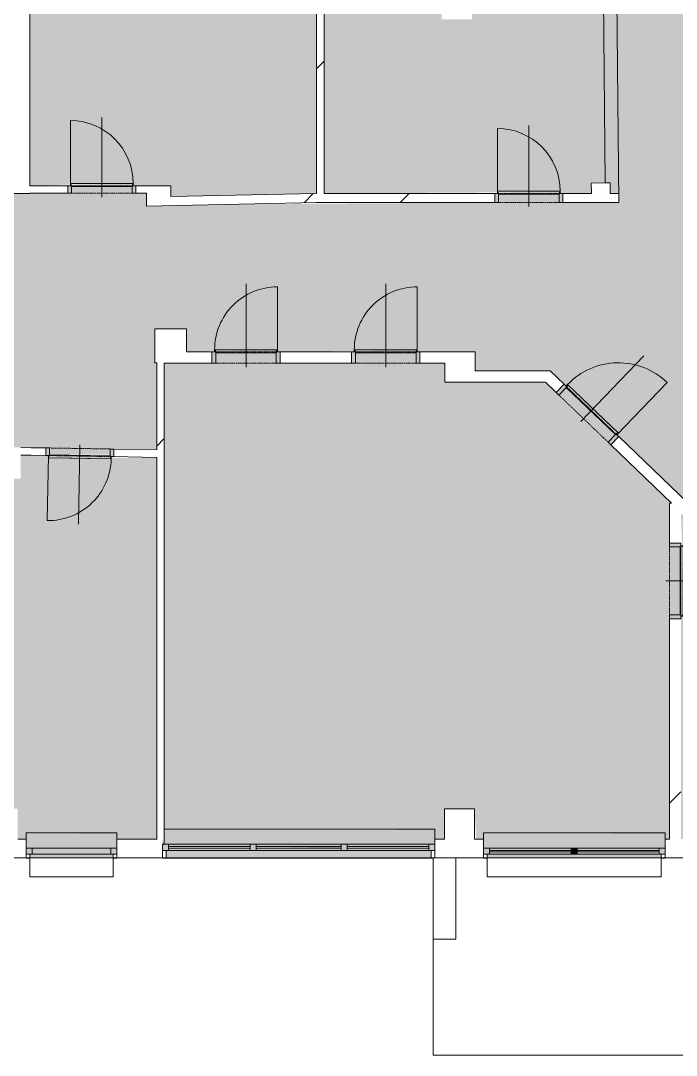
# Model space of a CAD drawing. Header units: millimetres. Extents: x -2346 to 220980, y -45352 to 20466.
# Drawn here: x 170488 to 179147, y -31577 to -17908 of the extents above; entities that cross this region are included whole.
import ezdxf

# ---------------------------------------------------------------- set-up
doc = ezdxf.new("R2010")
doc.units = ezdxf.units.MM
doc.linetypes.add('Čerchovaná se dvěma tečkami', pattern=[2.59, 1, -0.53, 0, -0.53, 0, -0.53])
for name, color, linetype, lineweight in [('A-DETL-THIN', 151, 'Continuous', 13), ('A-DOOR', 31, 'Continuous', 13), ('A-DOOR-FRAM', 31, 'Continuous', 9), ('A-FLOR', 192, 'Continuous', 13), ('A-GENM', 13, 'Continuous', 13), ('A-GLAZ', 151, 'Continuous', 13), ('A-WALL', 113, 'Continuous', 13), ('A-WALL-PATT', 111, 'Continuous', 9), ('Q-SPCQ', 91, 'Continuous', 13), ('S-COLS', 52, 'Continuous', 13)]:
    doc.layers.add(name, color=color, linetype=linetype, lineweight=lineweight)
pattern_1 = [(45, (92359, 0), (-7184.2, 7184.2), []), (45, (95233, -3e-12), (-7184.2, 7184.2), []), (45, (100980, -7e-12), (-4310.5, 10057.9), [4064, -2032, 67.06, -1964.94])]
pattern_2 = [(45, (92359, 0), (-7184.2, 7184.2), []), (45, (95233, 0), (-7184.2, 7184.2), []), (45, (100980, 0), (-4310.5, 10057.9), [4064, -2032, 67.06, -1964.94])]

# ---------------------------------------------------------------- blocks, each defined once
blk = doc.blocks.new('DVERE_1k_oblozka - DD03_01_800x1970_koupelna-1935638-Mapka _ závislý 9')
at = {"layer": 'A-DOOR', "lineweight": 9}
h = blk.add_hatch(color=151, dxfattribs=at)
h.paths.add_polyline_path([(450, -63), (450, 57), (400, 57), (400, -63)])
h.paths.add_polyline_path([(-400, -63), (-400, 57), (-450, 57), (-450, -63)])
blk.add_hatch(color=151, dxfattribs=at).paths.add_polyline_path([(331, 47), (400, 57), (415, 87), (-400, 72), (-400, 47)])
for p, q in [((0, -113), (0, 957)), ((-415, 57), (-415, 917)), ((-400, 57), (-450, 57)), ((-450, 57), (-450, -63)), ((415, 87), (-415, 87)), ((-415, 87), (-415, 72)), ((-415, 72), (-400, 72)), ((-400, -63), (-400, 57)), ((-400, 47), (400, 47)), ((305, 87), (-305, 87)), ((400, 72), (415, 72)), ((450, 57), (400, 57)), ((400, 57), (400, -63)), ((415, 72), (415, 87)), ((415, 87), (415, 57)), ((450, -63), (450, 57)), ((-450, -63), (-400, -63)), ((400, -63), (450, -63))]:
    blk.add_line(p, q, dxfattribs=at)
at = {"layer": 'A-DOOR', "linetype": 'Čerchovaná se dvěma tečkami', "lineweight": 9}
for p, q in [((-400, 57), (400, 57)), ((-400, -63), (400, -63))]:
    blk.add_line(p, q, dxfattribs=at)
at = {"layer": 'A-DOOR', "lineweight": 9}
blk.add_arc((-415, 87), 830, 360, 90, dxfattribs=at)
at = {"layer": 'A-DOOR-FRAM'}
for p, q in [((-400, 57), (-450, 57)), ((-400, -63), (-400, 57)), ((400, 57), (400, -63)), ((400, 57), (450, 57)), ((-450, -63), (-400, -63)), ((450, -63), (400, -63))]:
    blk.add_line(p, q, dxfattribs=at)
blk = doc.blocks.new('OKNO_1k_nadsvetlik - OKNO_1k_nadsvetlik_1200 x 1850-1969509-Mapka _ závislý 9')
at = {"layer": 'A-GLAZ', "lineweight": 9}
h = blk.add_hatch(color=256, dxfattribs=at)
h.paths.add_polyline_path([(600, 75), (520, 75), (520, -5), (600, -5)])
h.paths.add_polyline_path([(-600, 75), (-600, -5), (-520, -5), (-520, 75)])
blk.add_hatch(color=256, dxfattribs=at).paths.add_polyline_path([(-520, 75), (-520, -5), (520, -5), (520, 75), (-209, 75)])
for p, q in [((-550, 126), (-600, 126)), ((-600, 75), (-550, 75)), ((-520, 75), (-600, 75)), ((-550, 75), (-550, 125)), ((520, 75), (-520, 75)), ((-520, 75), (-520, -5)), ((600, 75), (520, 75)), ((520, -5), (520, 75)), ((600, 126), (550, 126)), ((550, 125), (550, 75)), ((550, 75), (600, 75)), ((-600, -5), (-520, -5)), ((-520, -5), (520, -5)), ((520, -5), (600, -5))]:
    blk.add_line(p, q, dxfattribs=at)
blk = doc.blocks.new('parapet s nosem_vnitní - parapet s nosem_vnitní-V113-Mapka _ závislý 9')
at = {"layer": 'A-GENM', "lineweight": 9}
for points in [[(-209, 0), (-600, 0), (-600, -190), (600, -190), (600, 0), (520, 0)], [(-600, -190), (-600, -197), (-209, -190)]]:
    blk.add_hatch(color=151, dxfattribs=at).paths.add_polyline_path(points)
for p, q in [((-600, -190), (-600, -120)), ((600, -120), (600, -190)), ((-600, -190), (-600, -200)), ((-600, -200), (600, -200)), ((-600, -200), (600, -200)), ((600, -200), (600, -190))]:
    blk.add_line(p, q, dxfattribs=at)
blk = doc.blocks.new('parapet_ext - parapet_ext-V114-Mapka _ závislý 9')
at = {"layer": 'Q-SPCQ', "lineweight": 9}
blk.add_hatch(color=151, dxfattribs=at).paths.add_polyline_path([(-520, 50), (-550, 50), (-550, 0), (550, 0), (550, 50), (-209, 50)])
for p, q in [((-550, 51), (-550, 300)), ((-550, 300), (550, 300)), ((550, 300), (550, 51))]:
    blk.add_line(p, q, dxfattribs=at)
blk = doc.blocks.new('OKNO_3k_nadsvetlik - OKNO_3k_nadsvetlik_3600x1850-1975422-Mapka _ závislý 9')
at = {"layer": 'A-GLAZ', "lineweight": 9}
h = blk.add_hatch(color=256, dxfattribs=at)
h.paths.add_polyline_path([(-1720, 25), (-1800, 25), (-1800, -55), (-1720, -55)])
h.paths.add_polyline_path([(1775, 25), (1720, 25), (1720, -55), (1800, -53), (1800, 25)])
h = blk.add_hatch(color=256, dxfattribs=at)
h.paths.add_polyline_path([(-640, 25), (-1720, 25), (-1720, -5), (-640, -5)])
h.paths.add_polyline_path([(737, 25), (640, 25), (640, -5), (1720, -5), (1720, 25)])
h.paths.add_polyline_path([(-560, 25), (-560, -5), (560, -5), (560, 25)])
h.paths.add_polyline_path([(560, -25), (-560, -25), (-560, -55), (560, -55)])
h.paths.add_polyline_path([(-1317, -25), (-1720, -25), (-1720, -55), (-640, -55), (-640, -25)])
h.paths.add_polyline_path([(737, -25), (640, -25), (640, -55), (1720, -55), (1720, -25)])
h = blk.add_hatch(color=256, dxfattribs=at)
h.paths.add_polyline_path([(-640, 25), (-640, -55), (-560, -55), (-560, 25)])
h.paths.add_polyline_path([(560, 25), (560, -55), (640, -55), (640, 25)])
blk.add_hatch(color=256, dxfattribs=at).paths.add_polyline_path([(-560, -5), (-560, -25), (560, -5)])
at = {"layer": 'A-GLAZ', "color": 63, "lineweight": 9}
for p, q in [((-1800, 25), (-1750, 25)), ((-1720, 25), (-1800, 25)), ((-1750, 25), (-1750, 125)), ((-1720, -55), (-1720, 25)), ((-560, 25), (-640, 25)), ((-640, 25), (-640, -55)), ((-560, -55), (-560, 25)), ((640, 25), (560, 25)), ((560, 25), (560, -55)), ((640, -55), (640, 25)), ((1800, 25), (1720, 25)), ((1720, 25), (1720, -55)), ((1750, 125), (1750, 25)), ((1750, 25), (1800, 25)), ((-1800, -55), (-1720, -55)), ((-640, -5), (-1720, -5)), ((-1720, -5), (-1720, -25)), ((-1720, -25), (-640, -25)), ((-640, -25), (-640, -5)), ((-640, -55), (-560, -55)), ((560, -5), (-560, -5)), ((-560, -5), (-560, -25)), ((-560, -25), (560, -25)), ((560, -25), (560, -5)), ((560, -55), (640, -55)), ((1720, -5), (640, -5)), ((640, -5), (640, -25)), ((640, -25), (1720, -25)), ((1720, -25), (1720, -5)), ((1720, -55), (1800, -55))]:
    blk.add_line(p, q, dxfattribs=at)
at = {"layer": 'A-GLAZ', "color": 40, "lineweight": 9}
for p, q in [((-1750, 126), (-1775, 126)), ((1800, 126), (1750, 126))]:
    blk.add_line(p, q, dxfattribs=at)
at = {"layer": 'A-GLAZ', "color": 61, "lineweight": 9}
blk.add_line((1750, 126), (-1750, 126), dxfattribs=at)
at = {"layer": 'A-GLAZ', "color": 101, "lineweight": 9}
for p, q in [((-640, 25), (-1720, 25)), ((560, 25), (-560, 25)), ((1720, 25), (640, 25)), ((-1720, -55), (-640, -55)), ((-560, -55), (560, -55)), ((640, -55), (1720, -55))]:
    blk.add_line(p, q, dxfattribs=at)
blk = doc.blocks.new('parapet s nosem_vnitní - parapet s nosem_vnitní-1280309-Mapka _ závislý 9')
at = {"layer": 'A-GENM', "lineweight": 9}
h = blk.add_hatch(color=151, dxfattribs=at)
h.paths.add_polyline_path([(-560, 0), (-1800, 0), (-1800, -190), (1775, -190), (1775, 0), (560, 0)])
h.paths.add_polyline_path([(1800, 0), (1776, 0), (1800, -70)])
at = {"layer": 'A-GENM', "color": 101, "lineweight": 9}
for p, q in [((-1800, -190), (-1800, -70)), ((-1800, -190), (-1800, -200)), ((-1800, -200), (1779, -200)), ((-1800, -200), (1779, -200))]:
    blk.add_line(p, q, dxfattribs=at)
blk = doc.blocks.new('parapet_ext - parapet_ext-1802008-Mapka _ závislý 9')
at = {"layer": 'Q-SPCQ', "lineweight": 9}
blk.add_hatch(color=151, dxfattribs=at).paths.add_polyline_path([(1750, 100), (-1750, 100), (-1750, 0), (1750, 0)])
at = {"layer": 'Q-SPCQ', "color": 101, "lineweight": 9}
blk.add_line((-1750, 100), (1750, 100), dxfattribs=at)
blk = doc.blocks.new('OKNO_2k_nadsvetlik - OKNO_2k_nadsvetlik 1800x2400-1972502-Mapka _ závislý 9')
at = {"layer": 'A-GLAZ', "lineweight": 9}
h = blk.add_hatch(color=256, dxfattribs=at)
h.paths.add_polyline_path([(1120, 75), (1120, -5), (1200, -5), (1200, 75)])
h.paths.add_polyline_path([(-1200, 75), (-1200, -5), (-1120, -5), (-1120, 75)])
h = blk.add_hatch(color=256, dxfattribs=at)
h.paths.add_polyline_path([(40, 75), (40, 45), (1120, 45), (1120, 75), (269, 75)])
h.paths.add_polyline_path([(-1120, 75), (-1120, 45), (-40, 45), (-40, 75), (-758, 75)])
h.paths.add_polyline_path([(1120, 25), (40, 25), (40, -5), (1120, -5)])
h.paths.add_polyline_path([(-40, 25), (-1120, 25), (-1120, -5), (-40, -5)])
blk.add_hatch(color=256, dxfattribs=at).paths.add_polyline_path([(-40, -5), (40, -5), (40, 75), (-40, 75)])
for p, q in [((-1150, 126), (-1200, 126)), ((-1200, 75), (-1150, 75)), ((-1120, 75), (-1200, 75)), ((-1150, 75), (-1150, 125)), ((-1120, -5), (-1120, 75)), ((-40, 75), (-1120, 75)), ((-40, 45), (-1120, 45)), ((-1120, 45), (-1120, 25)), ((-1120, 25), (-40, 25)), ((40, 75), (-40, 75)), ((-40, 75), (-40, -5)), ((-40, 25), (-40, 45)), ((1120, 75), (40, 75)), ((40, -5), (40, 75)), ((1120, 45), (40, 45)), ((40, 45), (40, 25)), ((40, 25), (1120, 25)), ((1200, 75), (1120, 75)), ((1120, 75), (1120, -5)), ((1120, 25), (1120, 45)), ((1200, 126), (1150, 126)), ((1150, 125), (1150, 75)), ((1150, 75), (1200, 75)), ((-1200, -5), (-1120, -5)), ((-1120, -5), (-40, -5)), ((-40, -5), (40, -5)), ((40, -5), (1120, -5)), ((1120, -5), (1200, -5))]:
    blk.add_line(p, q, dxfattribs=at)
blk = doc.blocks.new('parapet s nosem_vnitní - parapet s nosem_vnitní-V115-Mapka _ závislý 9')
at = {"layer": 'A-GENM', "lineweight": 9}
blk.add_hatch(color=151, dxfattribs=at).paths.add_polyline_path([(40, 0), (-1200, 0), (-1200, -190), (1200, -190), (1200, 0), (269, 0)])
for p, q in [((-1200, -190), (-1200, -120)), ((1200, -120), (1200, -190)), ((-1200, -190), (-1200, -200)), ((-1200, -200), (1200, -200)), ((-1200, -200), (1200, -200)), ((1200, -200), (1200, -190))]:
    blk.add_line(p, q, dxfattribs=at)
blk = doc.blocks.new('parapet_ext - parapet_ext-1801991-Mapka _ závislý 9')
at = {"layer": 'Q-SPCQ', "lineweight": 9}
blk.add_hatch(color=151, dxfattribs=at).paths.add_polyline_path([(269, 50), (-1150, 50), (-1150, 0), (1150, 0), (1150, 50), (1120, 50)])
for p, q in [((-1150, 51), (-1150, 300)), ((-1150, 300), (1150, 300)), ((1150, 300), (1150, 51))]:
    blk.add_line(p, q, dxfattribs=at)
blk = doc.blocks.new('DVERE_1k_oblozka - DD03_01_900x1970_koupelna-V150-Mapka _ závislý 9')
at = {"layer": 'A-DOOR', "lineweight": 9}
h = blk.add_hatch(color=151, dxfattribs=at)
h.paths.add_polyline_path([(500, -78), (500, 72), (450, 72), (450, -78)])
h.paths.add_polyline_path([(-450, 72), (-500, 72), (-500, -78), (-450, -78)])
blk.add_hatch(color=151, dxfattribs=at).paths.add_polyline_path([(465, 102), (-450, 87), (-450, 62), (450, 72), (450, 87)])
for p, q in [((-465, 72), (-465, 1032)), ((0, -128), (0, 1072)), ((-450, 72), (-500, 72)), ((-500, 72), (-500, -78)), ((465, 102), (-465, 102)), ((-465, 102), (-465, 87)), ((-465, 87), (-450, 87)), ((-450, -78), (-450, 72)), ((-450, 62), (450, 62)), ((355, 102), (-355, 102)), ((450, 87), (465, 87)), ((500, 72), (450, 72)), ((450, 72), (450, -78)), ((465, 87), (465, 102)), ((465, 102), (465, 72)), ((500, -78), (500, 72)), ((-500, -78), (-450, -78)), ((450, -78), (500, -78))]:
    blk.add_line(p, q, dxfattribs=at)
at = {"layer": 'A-DOOR', "linetype": 'Čerchovaná se dvěma tečkami', "lineweight": 9}
for p, q in [((-450, 72), (450, 72)), ((-450, -78), (450, -78))]:
    blk.add_line(p, q, dxfattribs=at)
at = {"layer": 'A-DOOR', "lineweight": 9}
blk.add_arc((-465, 102), 930, 360, 90, dxfattribs=at)
at = {"layer": 'A-DOOR-FRAM'}
for p, q in [((-450, 72), (-500, 72)), ((-450, -78), (-450, 72)), ((450, 72), (450, -78)), ((450, 72), (500, 72)), ((-500, -78), (-450, -78)), ((500, -78), (450, -78))]:
    blk.add_line(p, q, dxfattribs=at)
blk = doc.blocks.new('DVERE_1k_oblozka - DD03_01_900x1970_koupelna-1549515-Mapka _ závislý 9')
at = {"layer": 'A-DOOR', "lineweight": 9}
h = blk.add_hatch(color=151, dxfattribs=at)
h.paths.add_polyline_path([(-500, -72), (-450, -72), (-450, 78), (-500, 78), (-500, -52)])
h.paths.add_polyline_path([(450, -72), (500, -72), (500, 78), (450, 78)])
blk.add_hatch(color=151, dxfattribs=at).paths.add_polyline_path([(-465, -102), (450, -87), (440, -62), (-450, -72), (-458, -95)])
for p, q in [((-500, 78), (-450, 78)), ((-500, -72), (-500, 78)), ((-450, 78), (-450, -72)), ((0, 128), (0, -1072)), ((450, 78), (500, 78)), ((450, -72), (450, 78)), ((500, 78), (500, -72)), ((-450, -72), (-500, -72)), ((-465, -72), (-465, -1032)), ((-465, -87), (-450, -87)), ((-465, -102), (-465, -87)), ((-465, -87), (-465, -102)), ((-450, -87), (-465, -87)), ((465, -102), (-465, -102)), ((-450, -62), (450, -62)), ((-450, -87), (-450, -62)), ((355, -102), (-355, -102)), ((450, -62), (450, -87)), ((500, -72), (450, -72)), ((450, -87), (465, -87)), ((465, -87), (450, -87)), ((465, -102), (465, -72)), ((465, -87), (465, -102)), ((465, -102), (465, -87))]:
    blk.add_line(p, q, dxfattribs=at)
at = {"layer": 'A-DOOR', "linetype": 'Čerchovaná se dvěma tečkami', "lineweight": 9}
for p, q in [((-450, 78), (450, 78)), ((-450, -72), (450, -72))]:
    blk.add_line(p, q, dxfattribs=at)
at = {"layer": 'A-DOOR', "lineweight": 9}
blk.add_arc((-465, -102), 930, 270, 0, dxfattribs=at)
at = {"layer": 'A-DOOR-FRAM'}
for p, q in [((-500, 78), (-450, 78)), ((-450, 78), (-450, -72)), ((450, -72), (450, 78)), ((500, 78), (450, 78)), ((-450, -72), (-500, -72)), ((450, -72), (500, -72))]:
    blk.add_line(p, q, dxfattribs=at)
blk = doc.blocks.new('DVERE_1k_oblozka - DD03_01_800x1970_koupelna-1549528-Mapka _ závislý 9')
at = {"layer": 'A-DOOR', "lineweight": 9}
h = blk.add_hatch(color=151, dxfattribs=at)
h.paths.add_polyline_path([(-450, 78), (-450, -72), (-400, -72), (-400, 78)])
h.paths.add_polyline_path([(450, 78), (400, 78), (400, -72), (450, -72)])
blk.add_hatch(color=151, dxfattribs=at).paths.add_polyline_path([(400, -62), (-400, -72), (-415, -102), (400, -87), (400, -72)])
for p, q in [((-450, 78), (-400, 78)), ((-450, -72), (-450, 78)), ((-400, 78), (-400, -72)), ((0, 128), (0, -972)), ((400, 78), (450, 78)), ((400, -72), (400, 78)), ((450, 78), (450, -72)), ((-400, -72), (-450, -72)), ((-415, -72), (-415, -932)), ((-415, -87), (-400, -87)), ((-415, -102), (-415, -87)), ((415, -102), (-415, -102)), ((-400, -62), (400, -62)), ((305, -102), (-305, -102)), ((450, -72), (400, -72)), ((400, -87), (415, -87)), ((415, -102), (415, -72)), ((415, -87), (415, -102))]:
    blk.add_line(p, q, dxfattribs=at)
at = {"layer": 'A-DOOR', "linetype": 'Čerchovaná se dvěma tečkami', "lineweight": 9}
for p, q in [((-400, 78), (400, 78)), ((-400, -72), (400, -72))]:
    blk.add_line(p, q, dxfattribs=at)
at = {"layer": 'A-DOOR', "lineweight": 9}
blk.add_arc((-415, -102), 830, 270, 0, dxfattribs=at)
at = {"layer": 'A-DOOR-FRAM'}
for p, q in [((-450, 78), (-400, 78)), ((-400, 78), (-400, -72)), ((400, -72), (400, 78)), ((450, 78), (400, 78)), ((-400, -72), (-450, -72)), ((400, -72), (450, -72))]:
    blk.add_line(p, q, dxfattribs=at)
blk = doc.blocks.new('DVERE_1k_oblozka - DD03_01_800x1970_koupelna-1549519-Mapka _ závislý 9')
at = {"layer": 'A-DOOR', "lineweight": 9}
h = blk.add_hatch(color=151, dxfattribs=at)
h.paths.add_polyline_path([(450, -47), (450, 53), (400, 53), (400, -47)])
h.paths.add_polyline_path([(-400, -47), (-400, 53), (-450, 53), (-450, -47)])
blk.add_hatch(color=151, dxfattribs=at).paths.add_polyline_path([(415, -77), (400, -37), (-400, -47), (-415, -77), (100, -77)])
for p, q in [((-450, 53), (-400, 53)), ((-450, -47), (-450, 53)), ((-400, 53), (-400, -47)), ((0, 103), (0, -947)), ((400, 53), (450, 53)), ((400, -47), (400, 53)), ((450, 53), (450, -47)), ((-400, -47), (-450, -47)), ((-415, -47), (-415, -907)), ((-415, -62), (-400, -62)), ((-415, -77), (-415, -62)), ((415, -77), (-415, -77)), ((-400, -37), (400, -37)), ((305, -77), (-305, -77)), ((450, -47), (400, -47)), ((400, -62), (415, -62)), ((415, -77), (415, -47)), ((415, -62), (415, -77))]:
    blk.add_line(p, q, dxfattribs=at)
at = {"layer": 'A-DOOR', "linetype": 'Čerchovaná se dvěma tečkami', "lineweight": 9}
for p, q in [((-400, 53), (400, 53)), ((-400, -47), (400, -47))]:
    blk.add_line(p, q, dxfattribs=at)
at = {"layer": 'A-DOOR', "lineweight": 9}
blk.add_arc((-415, -77), 830, 270, 0, dxfattribs=at)
at = {"layer": 'A-DOOR-FRAM'}
for p, q in [((-450, 53), (-400, 53)), ((-400, 53), (-400, -47)), ((400, -47), (400, 53)), ((450, 53), (400, 53)), ((-400, -47), (-450, -47)), ((400, -47), (450, -47))]:
    blk.add_line(p, q, dxfattribs=at)
blk = doc.blocks.new('DVERE_1k_oblozka - DD03_01_800x1970_koupelna-V185-Mapka _ závislý 9')
at = {"layer": 'A-DOOR', "lineweight": 9}
h = blk.add_hatch(color=151, dxfattribs=at)
h.paths.add_polyline_path([(-400, -53), (-400, 47), (-450, 47), (-450, -53)])
h.paths.add_polyline_path([(450, -53), (450, 47), (400, 47), (400, -53)])
blk.add_hatch(color=151, dxfattribs=at).paths.add_polyline_path([(400, 37), (415, 77), (-400, 62), (-400, 37)])
for p, q in [((-415, 47), (-415, 907)), ((0, -103), (0, 947)), ((-400, 47), (-450, 47)), ((-450, 47), (-450, -53)), ((415, 77), (-415, 77)), ((-415, 77), (-415, 62)), ((-415, 62), (-400, 62)), ((-400, -53), (-400, 47)), ((-400, 37), (400, 37)), ((305, 77), (-305, 77)), ((400, 62), (415, 62)), ((450, 47), (400, 47)), ((400, 47), (400, -53)), ((415, 62), (415, 77)), ((415, 77), (415, 47)), ((450, -53), (450, 47)), ((-450, -53), (-400, -53)), ((400, -53), (450, -53))]:
    blk.add_line(p, q, dxfattribs=at)
at = {"layer": 'A-DOOR', "linetype": 'Čerchovaná se dvěma tečkami', "lineweight": 9}
for p, q in [((-400, 47), (400, 47)), ((-400, -53), (400, -53))]:
    blk.add_line(p, q, dxfattribs=at)
at = {"layer": 'A-DOOR', "lineweight": 9}
blk.add_arc((-415, 77), 830, 360, 90, dxfattribs=at)
at = {"layer": 'A-DOOR-FRAM'}
for p, q in [((-400, 47), (-450, 47)), ((-400, -53), (-400, 47)), ((400, 47), (400, -53)), ((400, 47), (450, 47)), ((-450, -53), (-400, -53)), ((450, -53), (400, -53))]:
    blk.add_line(p, q, dxfattribs=at)

msp = doc.modelspace()

# ---------------------------------------------------------------- hatches: boundary and pattern name
at = {"layer": 'A-FLOR'}
h = msp.add_hatch(color=151, dxfattribs=at)
h.paths.add_polyline_path([(163989, -30076.6), (164098.8, -30076.6), (164098.8, -29535.6), (164498.8, -29535.6), (164498.8, -24894.3), (163708.8, -24909.3), (163706.6, -24924.3), (162908.8, -24909.3), (162893.8, -24894.3), (162298.8, -24894.3), (162298.8, -30076.6), (162789, -30076.6), (162789, -29899.5), (163989, -29906.6)])
h.paths.add_polyline_path([(149608.8, -30046.6), (149608.8, -29896.9), (152008.8, -29906.6), (152008.8, -30046.6), (152099.4, -30046.6), (152059.3, -26558.1), (153848.3, -25126.8), (153650.2, -24954.6), (153629.5, -24943.5), (153025.5, -24295.7), (153025.2, -24274.5), (152437.6, -23666.1), (149459.7, -23699.3), (149459.7, -30046.6)])
h.paths.add_polyline_path([(146608.8, -30046.6), (146608.8, -29901.6), (147508.8, -29906.6), (147508.8, -30046.6), (147808.8, -30046.6), (147808.8, -29899.5), (149008.8, -29906.6), (149008.8, -30046.6), (149309.7, -30046.6), (149309.7, -23684), (148592.2, -23708.3), (148587, -23718.2), (147687, -23703.2), (147686.9, -23693.3), (146520.6, -23700), (146520.6, -23970), (146100.6, -23970), (146100.6, -24139.3), (146179.2, -24139.3), (146170.6, -25639.3), (146100.6, -25639.3), (146100.6, -29535.6), (146500.6, -29535.6), (146519.2, -30046.6)])
h.paths.add_polyline_path([(155373.9, -30046.6), (155608.8, -30046.6), (155608.8, -29896.9), (158008.8, -29906.6), (158015.9, -30046.6), (158353.5, -30046.6), (158353.5, -26754.6), (156616.4, -25176.6), (156518.8, -25191.6), (156518.8, -25206.6), (155618.8, -25191.6), (155603.8, -25176.6), (155387.4, -25176.6), (155378.6, -28355.5)])
h.paths.add_polyline_path([(152249.4, -30046.6), (152608.8, -30046.6), (152608.8, -29896.9), (155008.8, -29906.6), (155008.8, -30046.6), (155223.9, -30046.6), (155223.8, -25176.6), (154988.8, -25191.6), (154988.8, -25206.6), (154088.8, -25191.6), (154073.8, -25176.6), (154038.8, -25176.6), (154026.2, -25176.6), (152210.2, -26629.6), (152243, -29491)])
h.paths.add_polyline_path([(158503.5, -30046.6), (158598.8, -30046.6), (158598.8, -29846.9), (162198.8, -29846.9), (162198.8, -23686.6), (158119, -23686.6), (157567.1, -24289.8), (157557.1, -24311.6), (156931.9, -24937.4), (156911, -24937.4), (156767.3, -25101.6), (158503.5, -26688.5), (158503.5, -29856.6)])
h.paths.add_polyline_path([(182483.8, -28719.3), (182548.8, -28719.3), (182548.8, -28639.6), (184948.8, -28649.3), (184948.8, -28719.3), (185548.8, -28719.3), (185548.8, -28642.2), (186748.8, -28649.3), (186748.8, -28719.3), (187068.8, -28719.3), (187068.8, -28644.3), (187968.8, -28649.3), (187968.8, -28719.3), (188098.8, -28719.3), (188098.8, -28319.3), (188498.8, -28319.3), (188498.8, -25308.2), (184068.3, -25276.5), (184082.8, -25291.4), (183168, -25266.7), (183152.9, -25251.5), (182483.8, -25251.1), (182483.8, -28649.3)])
h.paths.add_polyline_path([(172283.8, -22429.3), (172258.8, -22429.3), (172258.8, -21979.3), (172678.8, -21979.3), (172678.8, -22284.3), (173063.8, -22269.3), (173063.8, -22254.3), (173863.8, -22269.3), (173878.8, -22284.3), (174909.1, -22269.3), (174909.1, -22254.3), (175709.1, -22269.3), (175724.1, -22284.3), (176489.1, -22284.3), (176489.1, -22534.3), (177480.4, -22534.3), (177711.4, -22735.1), (177733.1, -22735.1), (178361, -23358), (178361, -23378.8), (179302.6, -24281.8), (182416.5, -24281.8), (183200.9, -23303), (183311.5, -23360.3), (183828.4, -22668.2), (183740.1, -22582.1), (183891, -22354.9), (183897.7, -21754.2), (183987.7, -21754.2), (183987.7, -20955.1), (183906.6, -20954.2), (183907.1, -20379.5), (183873.4, -20379.1), (183873.4, -19225.7), (183848.4, -19225.7), (183848.4, -19175.3), (183773.6, -19175.3), (183758.6, -18955.3), (183743.6, -18955.3), (183758.6, -18355.3), (183773.6, -18340.3), (183773.6, -17238.3), (180825.1, -17238.3), (180824.6, -17408.3), (179799, -17408.3), (179799, -17535.4), (178599, -17528.3), (178599, -17408.3), (178360.7, -17408.3), (178385.5, -20310.9), (177598.9, -20303.3), (177598.9, -20200.9), (176798.9, -20200.9), (176798.9, -20310.9), (173421.6, -20331.4), (172149, -20358), (172149, -20188), (171959, -20188), (171959, -20098), (171159, -20098), (171159, -20188), (170119, -20188), (170119, -18222.8), (169986, -18222.8), (169986, -17238.3), (167734.4, -17238.3), (167749.4, -17851.9), (167764.4, -17851.9), (167749.4, -18651.9), (167734.4, -18666.9), (167749.4, -19775.4), (167764.4, -19775.4), (167749.4, -20375.4), (167734.4, -20390.4), (167734.4, -20656.9), (165631.6, -20656.9), (165631.6, -20280.9), (165482.7, -20295.9), (165482.7, -20310.9), (164882.7, -20295.9), (164867.7, -20280.9), (164468.6, -20280.9), (164468.6, -21508.2), (163816, -21523.2), (163816, -21538.2), (163216, -21523.2), (163201, -21508.2), (161486, -21523.2), (161486, -21538.2), (160886, -21523.2), (160871, -21508.2), (160736, -21523.2), (160736, -21748.2), (159872.1, -21748.2), (159872.1, -21658.2), (158972.1, -21658.2), (158972.1, -21748.2), (155782, -21748.2), (154159.7, -20300.6), (154159.7, -18728.2), (153886.6, -18728.2), (153886.6, -18805.2), (152686.6, -18798.2), (152686.6, -18728.2), (152609.7, -18728.2), (152609.7, -20625.8), (152519.7, -20625.8), (152519.7, -21425.8), (152609.7, -21425.8), (152609.7, -21715.8), (147689.7, -21715.8), (147686.9, -22135.8), (146100.6, -22135.8), (146100.6, -22265.8), (145860.6, -22265.8), (145871.6, -23165.8), (146100.6, -23165.8), (146106.6, -23552.4), (147686.1, -23543.6), (147689.7, -23683.3), (148586.8, -23678.2), (148587, -23538.2), (150481.3, -23527.3), (150481.3, -23362.9), (150705.4, -23361.6), (150706.4, -23526), (152500.9, -23515.7), (153960, -25026.6), (156627, -25015.6), (158055.3, -23536.6), (161998.8, -23536.6), (161998.8, -23166.6), (162298.8, -23166.6), (162298.8, -24794.3), (164498.8, -24794.3), (164498.8, -23937.5), (164099.2, -23937.5), (164099.2, -23527.5), (165696.3, -23527.4), (165696.3, -22376.5), (169336.3, -22376.5), (169336.7, -21816.5), (170396.3, -21816.5), (170389.5, -23436.6), (169957.5, -23436.6), (169957.5, -23536.6), (170869.6, -23553.1), (170869.6, -23643), (171668.2, -23643), (171669.5, -23566.6), (172283.8, -23566.6), (172283.8, -22434.3)])
h.paths.add_polyline_path([(179058.8, -28719.3), (179058.8, -25759.3), (179198.8, -25759.3), (179194.2, -24859.3), (179058.8, -24859.3), (179058.8, -24281.8), (179085.9, -24281.8), (178246.8, -23477.1), (178334.8, -23367.5), (177694.1, -22753.1), (177597.2, -22854.1), (177420.1, -22684.3), (176089.1, -22684.3), (176089.1, -22434.3), (175709.1, -22434.3), (175709.1, -22294.3), (174909.1, -22294.3), (174909.1, -22434.3), (173863.8, -22434.3), (173863.8, -22294.3), (173063.8, -22294.3), (173063.8, -22434.3), (172383.8, -22434.3), (172383.8, -28589.6), (175958.8, -28599.3), (175958.8, -28719.3), (176083.8, -28719.3), (176083.8, -28319.3), (176483.8, -28319.3), (176502.8, -28719.3), (176598.8, -28719.3), (176598.8, -28639.6), (178998.8, -28649.3), (178998.8, -28719.3)])
h.paths.add_polyline_path([(179498.8, -28719.3), (179498.8, -28639.6), (181898.8, -28649.3), (181898.8, -28719.3), (182083.8, -28719.3), (182083.8, -28319.3), (182333.8, -28319.3), (182333.8, -24431.8), (179208.8, -24431.8), (179223.8, -24859.3), (179238.8, -24859.3), (179223.8, -25759.3), (179208.8, -25774.3), (179208.8, -28719.3)])
h.paths.add_polyline_path([(170448.8, -28719.3), (170558.8, -28719.3), (170558.8, -28642.2), (171758.8, -28649.3), (171758.8, -28719.3), (172283.8, -28719.3), (172283.8, -23677.1), (171667.9, -23682.1), (171682.3, -23696.9), (170867.6, -23668), (170852.4, -23652.8), (170487.5, -23652.2), (170487.5, -23956.6), (170059.3, -23956.6), (170048.8, -26084.6), (170048.8, -28319.3), (170448.8, -28319.3), (170448.8, -28649.3)])
h.paths.add_polyline_path([(184068.3, -25251.2), (184069.7, -25111.2), (188498.8, -25158.2), (188498.8, -24364.3), (188420.2, -24364.3), (188428.8, -22864.3), (188498.8, -22864.3), (188498.8, -22472.9), (184056, -22420.6), (183880.8, -22682.2), (183882.9, -22691.6), (183305.5, -23401.6), (183289.2, -23405.3), (182483.8, -24439.5), (182483.8, -25094.4), (183169.8, -25101.7), (183169.8, -25241.7), (184068.2, -25251.2)])
h.paths.add_polyline_path([(164758.8, -25069.3), (164758.8, -24889.3), (169948.8, -24889.3), (169946.7, -23646.6), (164599.1, -23646.6), (164599.2, -24889.3), (164749.1, -24894.3), (164756.1, -25019.3)])
h.paths.add_polyline_path([(182483.8, -22689.3), (182098.8, -22689.3), (182098.8, -22289.3), (182498.8, -22289.3), (182498.8, -22689.3)])
h.paths.add_polyline_path([(184056, -22420.6), (184055.6, -22388.8), (184042.8, -22401)])
h.paths.add_polyline_path([(188498.8, -22322.9), (188498.8, -20426.5), (186981.7, -20479.4), (184012.3, -20443), (184021.8, -20955.2), (184036.6, -20955.2), (184012.7, -21755.5), (183997.5, -21770.6), (183997.1, -22269.9), (188083.5, -22318)])
h.paths.add_polyline_path([(158972.1, -21648.2), (158972.1, -21618.2), (159872.1, -21633.2), (159887.1, -21648.2), (160636, -21648.2), (160636, -18728.2), (159856.6, -18728.2), (159856.6, -18805.2), (158656.6, -18798.2), (158656.6, -18728.2), (158496, -18728.2), (158496, -19128.2), (158096, -19128.2), (158096, -18728.2), (157756.6, -18728.2), (157756.6, -18805.2), (156556.6, -18798.2), (156556.6, -18728.2), (155656.6, -18728.2), (155656.6, -18805.2), (154456.6, -18798.2), (154456.6, -18728.2), (154309.7, -18728.2), (154309.7, -20233.4), (155839.2, -21598.2), (158627.1, -21618.2), (158627.1, -21648.2), (158957.1, -21648.2)])
h.paths.add_polyline_path([(150809.7, -21565.8), (152509.7, -21542.7), (152494.7, -21425.8), (152479.7, -21425.8), (152494.7, -20625.8), (152509.7, -20610.8), (152509.7, -18728.2), (150809.7, -18728.2), (150826.5, -20311.1), (150834.7, -20311.1), (150826.5, -20411.9), (150809.7, -20411.9), (150809.7, -21565.4)])
h.paths.add_polyline_path([(161097, -21498.2), (161486, -21498.2), (161501, -21408.2), (162286, -21408.2), (162286, -19988.2), (161486, -20003.2), (161486, -20018.2), (160886, -20003.2), (160871, -19988.2), (160736, -20003.2), (160736, -21408.2), (160886, -21408.2), (160886, -21498.2)])
h.paths.add_polyline_path([(163816, -21498.2), (163816, -21408.2), (163961, -21408.2), (163948.5, -19988.2), (163816, -20003.2), (163816, -20018.2), (163216, -20003.2), (163201, -19988.2), (162386, -19988.2), (162386, -21408.2), (163216, -21408.2), (163216, -21498.2), (163706.6, -21498.2)])
h.paths.add_polyline_path([(164368.6, -21408.2), (164388.3, -21408.2), (164368.6, -20280.9), (164061, -20280.9), (164061, -21408.2), (164208.6, -21408.2)])
h.paths.add_polyline_path([(166536.6, -20556.9), (166536.6, -20391.9), (166626.6, -20391.9), (166626.6, -19791.9), (166536.6, -19791.9), (166536.6, -19336.9), (165731.6, -19336.9), (165731.6, -20556.9)])
h.paths.add_polyline_path([(166636.6, -20556.9), (167634.4, -20556.9), (167634.4, -20375.4), (167724.4, -20375.4), (167724.4, -19775.4), (167634.4, -19775.4), (167634.4, -19336.9), (166636.6, -19336.9), (166651.6, -19791.9), (166666.6, -19791.9), (166651.6, -20391.9), (166636.6, -20402), (166636.6, -20441.9)])
h.paths.add_polyline_path([(186981.7, -20379.4), (188498.8, -20315.3), (186785.6, -20329.1), (186809.2, -20377.3)])
h.paths.add_polyline_path([(165376.9, -20270.9), (165482.7, -20270.9), (165482.7, -20180.9), (165631.6, -20180.9), (165631.6, -19236.9), (166041.6, -19236.9), (166041.6, -17626.9), (164073.8, -17626.9), (164102.3, -18867.5), (164733.8, -18867.5), (164748.8, -20180.9), (164882.7, -20180.9), (164882.7, -20270.9), (165205.2, -20270.9)])
h.paths.add_polyline_path([(172469, -20231.3), (174395.2, -20190.9), (174395.2, -17408.3), (174110.7, -17408.3), (174110.7, -17535.4), (172910.7, -17528.3), (172910.7, -17408.3), (172310.7, -17408.3), (172310.7, -17535.4), (171110.7, -17528.3), (171110.7, -17408.3), (170609, -17408.3), (170609, -20088), (171159, -20073), (171159, -20058), (171959, -20073), (171974, -20088), (172469, -20088), (172469, -20191)])
h.paths.add_polyline_path([(174495.2, -20190.9), (176798.9, -20175.9), (176798.9, -20160.9), (177598.9, -20175.9), (177613.9, -20190.9), (178025.2, -20190.9), (178026.2, -20053.3), (178209.2, -20051.2), (178185.7, -17408.3), (177969, -17408.3), (177969, -17535.4), (176769, -17528.3), (176769, -17408.3), (175919, -17408.3), (175919, -17535.4), (174719, -17528.3), (174719, -17408.3), (174495.2, -17408.3), (174495.2, -19271.8)])
h.paths.add_polyline_path([(164061, -20180.9), (164633.8, -20180.9), (164633.8, -18967.5), (163878.9, -18967.5), (163878.9, -18728.2), (163648.6, -18733.3), (163648.6, -18805.2), (162498.6, -18798.2), (162498.6, -18728.2), (162386, -18728.2), (162386, -19888.2), (164061, -19888.2), (164061, -19988.2)])
h.paths.add_polyline_path([(160836, -19888.2), (162136, -19888.2), (162136, -18728.2), (161956.6, -18728.2), (161956.6, -18805.2), (160756.6, -18798.2), (160736, -19888.2)])
h.paths.add_polyline_path([(166141.6, -19236.9), (167634.4, -19236.9), (167634.4, -18651.9), (167724.4, -18651.9), (167724.4, -17851.9), (167634.4, -17851.9), (167634.4, -17626.9), (166141.6, -17626.9), (166141.6, -19181.1)])
h.paths.add_polyline_path([(149120.6, -19113.6), (150709.7, -19105.4), (150709.7, -19071.9), (147917.9, -19113.6), (148772.4, -19113.6)])
h.paths.add_polyline_path([(146106.6, -19113.6), (146476, -19109.7), (146476, -18911.6), (150709.7, -18871.9), (150709.7, -18728.2), (146100.6, -18728.2), (146100.6, -19113.6)])
h.paths.add_polyline_path([(183873.4, -18955.3), (183873.4, -18355.3), (183783.6, -18355.3), (183783.6, -18955.3)])
h.paths.add_polyline_path([(187534, -17927.7), (188498.8, -17927.7), (188498.8, -17488.3), (183873.6, -17488.3), (183873.6, -17927.7), (187334, -17927.7)])
h.paths.add_polyline_path([(182485, -17888.3), (182085, -17866.2), (182085, -17488.3), (182485, -17488.3), (182485, -17880)])
h.paths.add_polyline_path([(176048.3, -17888.3), (176048.3, -17488.3), (176448.3, -17488.3), (176448.3, -17888.3)])
h.paths.add_polyline_path([(166141.6, -17526.9), (167634.4, -17526.9), (167634.4, -17238.3), (164072.1, -17251.3), (164073.8, -17526.9), (166041.6, -17526.9)])
at = {"layer": 'A-WALL-PATT'}
h = msp.add_hatch(dxfattribs=at)
h.set_pattern_fill('FP_62', color=256, angle=45, style=0, pattern_type=2)
h.set_pattern_definition(pattern_1)
h.paths.add_polyline_path([(170119, -18222.8), (170506, -18222.8), (170505.6, -17169.9), (169986, -17169.9), (169986, -18222.8)])
h = msp.add_hatch(dxfattribs=at)
h.set_pattern_fill('FP_62', color=256, angle=45, style=0, pattern_type=2)
h.set_pattern_definition(pattern_1)
h.paths.add_polyline_path([(170402.2, -20193), (170609, -20188), (170609, -17408.3), (170506.3, -17408.3), (170506, -18222.8), (170119, -18222.8), (170119, -20193)])
h = msp.add_hatch(dxfattribs=at)
h.set_pattern_fill('FP_62', color=256, angle=45, style=0, pattern_type=2)
h.set_pattern_definition(pattern_1)
h.paths.add_polyline_path([(174395.2, -20310.9), (174495.2, -20310.9), (174495.2, -17408.3), (174395.2, -17408.3), (174395.2, -20191)])
msp.add_hatch(color=133, dxfattribs=at).paths.add_polyline_path([(178360.7, -20190.9), (178385.5, -20190.9), (178360.7, -17408.3), (178185.7, -17408.3), (178209.2, -20051.7), (178274, -20051.7), (178275.2, -20190.9)])
h = msp.add_hatch(dxfattribs=at)
h.set_pattern_fill('FP_62', color=256, angle=45, style=0, pattern_type=2)
h.set_pattern_definition(pattern_1)
h.paths.add_polyline_path([(172009, -20188), (172149, -20188), (172149, -20088), (172009, -20088)])
h.paths.add_polyline_path([(170609, -20188), (171109, -20188), (171109, -20088), (170609, -20088)])
h = msp.add_hatch(dxfattribs=at)
h.set_pattern_fill('FP_62', color=256, angle=45, style=0, pattern_type=2)
h.set_pattern_definition(pattern_1)
h.paths.add_polyline_path([(172149, -20358), (172469, -20351.3), (172469, -20088), (172149, -20088), (172149, -20231.3)])
h = msp.add_hatch(dxfattribs=at)
h.set_pattern_fill('FP_121', color=256, angle=45, style=0, pattern_type=2)
h.set_pattern_definition([(46.198, (92359, 0), (-7332.8, 7032.4), []), (46.198, (95232, 60), (-7332.8, 7032.4), []), (46.198, (100978, 180), (-4519.9, 9965.6), [4064, -2032, 67.06, -1964.94])])
h.paths.add_polyline_path([(172469, -20351.3), (174395.2, -20311.1), (174395.2, -20191), (172469, -20231.3)])
h = msp.add_hatch(dxfattribs=at)
h.set_pattern_fill('FP_62', color=256, angle=45, style=0, pattern_type=2)
h.set_pattern_definition(pattern_1)
h.paths.add_polyline_path([(178386.6, -20310.9), (178385.5, -20190.9), (178275.2, -20190.9), (178275.2, -20301.2), (178026.2, -20301.2), (178025.2, -20190.9), (177648.9, -20190.9), (177648.9, -20310.9), (178276.2, -20310.9)])
h.paths.add_polyline_path([(176748.9, -20310.9), (176748.9, -20190.9), (174495.2, -20190.9), (174495.2, -20310.9), (176317.5, -20310.9)])
h = msp.add_hatch(dxfattribs=at)
h.set_pattern_fill('FP_62', color=256, angle=45, style=0, pattern_type=2)
h.set_pattern_definition(pattern_1)
h.paths.add_polyline_path([(173913.8, -22434.3), (174859.1, -22434.3), (174859.1, -22284.3), (173913.8, -22284.3)])
h.paths.add_polyline_path([(176089.1, -22434.3), (176089.1, -22284.3), (175759.1, -22284.3), (175759.1, -22434.3)])
h.paths.add_polyline_path([(172383.8, -22434.3), (173013.8, -22429.3), (173013.8, -22284.3), (172678.8, -22284.3), (172678.8, -22429.3)])
h = msp.add_hatch(dxfattribs=at)
h.set_pattern_fill('FP_62', color=256, angle=45, style=0, pattern_type=2)
h.set_pattern_definition(pattern_1)
h.paths.add_polyline_path([(172383.8, -28791.6), (172383.8, -22434.3), (172283.8, -22434.3), (172283.8, -28719.3), (172358.8, -28719.3)])
h = msp.add_hatch(dxfattribs=at)
h.set_pattern_fill('FP_62', color=256, angle=45, style=0, pattern_type=2)
h.set_pattern_definition(pattern_1)
h.paths.add_polyline_path([(177529.8, -22684.3), (177636.8, -22684.3), (177480.4, -22534.3), (176489.1, -22534.3), (176489.1, -22684.3), (177528.4, -22684.3)])
h = msp.add_hatch(dxfattribs=at)
h.set_pattern_fill('FP_93', color=256, angle=45, style=0, pattern_type=2)
h.set_pattern_definition([(1.199, (92359, 0), (-212.6, 10157.8), []), (1.199, (94433, -1989), (-212.6, 10157.8), []), (1.199, (98581, -5967), (3850.5, 10242.8), [4064, -2032, 67.06, -1964.94])])
h.paths.add_polyline_path([(179208.8, -24281.8), (179302.6, -24281.8), (178386.7, -23403.4), (178282.9, -23511.7), (179085.9, -24281.8), (179194.2, -24281.8)])
h.paths.add_polyline_path([(177561.1, -22819.5), (177664.9, -22711.3), (177613, -22684.3), (177420.1, -22684.3), (177529.8, -22789.5)])
h = msp.add_hatch(dxfattribs=at)
h.set_pattern_fill('FP_120', color=256, angle=45, style=0, pattern_type=2)
h.set_pattern_definition([(44.797, (92359, 0), (-7158.7, 7209.6), []), (44.797, (95233, -10), (-7158.7, 7209.6), []), (44.797, (100980, -31), (-4274.8, 10073.1), [4064, -2032, 67.06, -1964.94])])
h.paths.add_polyline_path([(170626.2, -23648.9), (170626.2, -23548.9), (170487.5, -23548.4), (170487.5, -23648.4)])
h.paths.add_polyline_path([(169957.5, -23646.6), (169957.5, -23546.6), (164548.9, -23546.6), (164548.7, -23627.4), (169798.8, -23646)])
h = msp.add_hatch(dxfattribs=at)
h.set_pattern_fill('FP_98', color=256, angle=45, style=0, pattern_type=2)
h.set_pattern_definition([(44.027, (92359, 0), (-7061.1, 7305.2), []), (44.027, (95232, -49), (-7061.1, 7305.2), []), (44.027, (100979, -146), (-4139, 10129.7), [4064, -2032, 67.06, -1964.94])])
h.paths.add_polyline_path([(172283.8, -23677.1), (172283.8, -23577.1), (171719.3, -23577.1), (171719.5, -23667.5), (171784.4, -23668.6)])
h.paths.add_polyline_path([(170817.9, -23652.2), (170817.9, -23552.2), (170627.2, -23552.2), (170626.2, -23648.9), (170762.6, -23651.3)])
h = msp.add_hatch(dxfattribs=at)
h.set_pattern_fill('FP_62', color=256, angle=45, style=0, pattern_type=2)
h.set_pattern_definition(pattern_1)
h.paths.add_polyline_path([(179133.8, -28719.3), (179208.8, -28719.3), (179208.8, -25809.3), (179058.8, -25809.3), (179058.8, -28719.3)])
h.paths.add_polyline_path([(179058.8, -24809.3), (179208.8, -24809.3), (179194.2, -24281.8), (179058.8, -24281.8), (179058.8, -24431.8)])
h = msp.add_hatch(dxfattribs=at)
h.set_pattern_fill('FP_62', color=256, angle=45, style=0, pattern_type=2)
h.set_pattern_definition(pattern_1)
h.paths.add_polyline_path([(188748.8, -28969.3), (188748.8, -28719.3), (187968.8, -28719.3), (187968.8, -28969.3), (188633.8, -28969.3)])
h.paths.add_polyline_path([(182548.8, -28969.3), (182548.8, -28719.3), (181898.8, -28719.3), (181898.8, -28969.3)])
h.paths.add_polyline_path([(178998.8, -28969.3), (179498.8, -28969.3), (179498.8, -28719.3), (178998.8, -28719.3), (178998.8, -28923.2)])
h.paths.add_polyline_path([(184948.8, -28969.3), (185548.8, -28969.3), (185548.8, -28719.3), (184948.8, -28719.3)])
h.paths.add_polyline_path([(186748.8, -28969.3), (187068.8, -28969.3), (187068.8, -28719.3), (186748.8, -28719.3)])
h.paths.add_polyline_path([(176502.8, -28969.3), (176598.8, -28969.3), (176598.8, -28719.3), (175958.8, -28719.3), (175958.8, -28969.3), (176233.8, -28969.3)])
h.paths.add_polyline_path([(172358.8, -28969.3), (172358.8, -28719.3), (171758.8, -28719.3), (171758.8, -28969.3), (172283.8, -28969.3)])
h.paths.add_polyline_path([(170048.8, -28969.3), (170558.8, -28969.3), (170558.8, -28719.3), (170048.8, -28719.3)])
h = msp.add_hatch(dxfattribs=at)
h.set_pattern_fill('FP_62', color=256, angle=45, style=0, pattern_type=2)
h.set_pattern_definition(pattern_1)
h.paths.add_polyline_path([(175958.8, -30044.3), (176233.8, -30044.3), (176233.8, -28969.3), (175933.8, -28969.3), (175933.8, -30044.3)])
at = {"layer": 'S-COLS', "lineweight": 9}
h = msp.add_hatch(dxfattribs=at)
h.set_pattern_fill('FP_104', color=256, style=0, pattern_type=2)
h.set_pattern_definition(pattern_2)
h.paths.add_polyline_path([(178026.2, -20303.3), (178276.2, -20301.2), (178274, -20051.2), (178024, -20053.3), (178025.2, -20190.9)])
h = msp.add_hatch(dxfattribs=at)
h.set_pattern_fill('FP_104', color=256, style=0, pattern_type=2)
h.set_pattern_definition(pattern_2)
h.paths.add_polyline_path([(172283.8, -22429.3), (172678.8, -22429.3), (172678.8, -21979.3), (172258.8, -21979.3), (172258.8, -22429.3)])
h = msp.add_hatch(dxfattribs=at)
h.set_pattern_fill('FP_104', color=256, style=0, pattern_type=2)
h.set_pattern_definition(pattern_2)
h.paths.add_polyline_path([(176489.1, -22684.3), (176489.1, -22284.3), (176089.1, -22284.3), (176089.1, -22684.3)])
h = msp.add_hatch(dxfattribs=at)
h.set_pattern_fill('FP_104', color=256, style=0, pattern_type=2)
h.set_pattern_definition(pattern_2)
h.paths.add_polyline_path([(176483.8, -28719.3), (176483.8, -28319.3), (176083.8, -28319.3), (176083.8, -28719.3)])

# ---------------------------------------------------------------- linework, layer by layer
at = {"layer": 'A-DETL-THIN', "lineweight": 9}
msp.add_line((169798.8, -28969.3), (188748.8, -28969.3), dxfattribs=at)
at = {"layer": 'A-FLOR', "lineweight": 9}
for p, q in [((175933.8, -30044.3), (175933.8, -31576.8)), ((175933.8, -31576.8), (188607.4, -31576.8))]:
    msp.add_line(p, q, dxfattribs=at)
at = {"layer": 'A-WALL', "lineweight": 9}
for p, q in [((170609, -20088), (170609, -17408.3)), ((174395.2, -17408.3), (174395.2, -20191)), ((174495.2, -20190.9), (174495.2, -17408.3)), ((178185.7, -17408.3), (178209.2, -20051.7)), ((178386.6, -20310.9), (178360.7, -17408.3)), ((171109, -20088), (170609, -20088)), ((172469, -20088), (172009, -20088)), ((172469, -20231.3), (172469, -20088)), ((178209.2, -20051.7), (178274, -20051.2)), ((178274, -20051.2), (178275.2, -20190.9)), ((170119, -20193), (170609, -20193)), ((170609, -20188), (171109, -20188)), ((170609, -20193), (170609, -20188)), ((172009, -20188), (172149, -20188)), ((172149, -20188), (172149, -20358)), ((174395.2, -20191), (172469, -20231.3)), ((176748.9, -20190.9), (174495.2, -20190.9)), ((178025.2, -20190.9), (177648.9, -20190.9)), ((178275.2, -20190.9), (178385.5, -20190.9)), ((172149, -20358), (174395.2, -20311.1)), ((174395.2, -20310.9), (176748.9, -20310.9)), ((177648.9, -20310.9), (178386.6, -20310.9)), ((173013.8, -22284.3), (172678.8, -22284.3)), ((174859.1, -22284.3), (173913.8, -22284.3)), ((176089.1, -22284.3), (175759.1, -22284.3)), ((172283.8, -22429.3), (172283.8, -23577.1)), ((172383.8, -28791.6), (172383.8, -22434.3)), ((172383.8, -22434.3), (173013.8, -22434.3)), ((173913.8, -22434.3), (174859.1, -22434.3)), ((175759.1, -22434.3), (176089.1, -22434.3)), ((177480.4, -22534.3), (176489.1, -22534.3)), ((177664.9, -22711.3), (177480.4, -22534.3)), ((176489.1, -22684.3), (177420.1, -22684.3)), ((177420.1, -22684.3), (177561.1, -22819.5)), ((179302.6, -24281.8), (178386.7, -23403.4)), ((170627.2, -23548.9), (170487.5, -23548.4)), ((170819.6, -23552.2), (170627.2, -23548.9)), ((172283.8, -23577.1), (171719.5, -23567.5)), ((178282.9, -23511.7), (179085.9, -24281.8)), ((170487.5, -23648.4), (170626.2, -23648.9)), ((170626.2, -23648.9), (170817.9, -23652.2)), ((171717.8, -23667.5), (172283.8, -23677.1)), ((172283.8, -23677.1), (172283.8, -28719.3)), ((179085.9, -24281.8), (179058.8, -24281.8)), ((179058.8, -24281.8), (179058.8, -24809.3)), ((179058.8, -25809.3), (179058.8, -28719.3)), ((170558.8, -28719.3), (170448.8, -28719.3)), ((170558.8, -28969.3), (170558.8, -28719.3)), ((172283.8, -28719.3), (171758.8, -28719.3)), ((171758.8, -28719.3), (171758.8, -28969.3)), ((172358.8, -28969.3), (172358.8, -28791.6)), ((172358.8, -28791.6), (172383.8, -28791.6)), ((176083.8, -28719.3), (175958.8, -28719.3)), ((175958.8, -28719.3), (175958.8, -28969.3)), ((176598.8, -28719.3), (176483.8, -28719.3)), ((176598.8, -28969.3), (176598.8, -28719.3)), ((179058.8, -28719.3), (178998.8, -28719.3)), ((178998.8, -28719.3), (178998.8, -28969.3)), ((169798.8, -28969.3), (170558.8, -28969.3)), ((171758.8, -28969.3), (172358.8, -28969.3)), ((175933.8, -28969.3), (175933.8, -30044.3)), ((175958.8, -28969.3), (175933.8, -28969.3)), ((176233.8, -28969.3), (176598.8, -28969.3)), ((176233.8, -30044.3), (176233.8, -28969.3)), ((178998.8, -28969.3), (179498.8, -28969.3)), ((175933.8, -30044.3), (176233.8, -30044.3))]:
    msp.add_line(p, q, dxfattribs=at)
at = {"layer": 'S-COLS', "lineweight": 9}
for p, q in [((178209.2, -20051.7), (178024, -20053.3)), ((178024, -20053.3), (178025.2, -20190.9)), ((178274, -20051.2), (178209.2, -20051.7)), ((178275.2, -20190.9), (178274, -20051.2)), ((172678.8, -21979.3), (172258.8, -21979.3)), ((172258.8, -21979.3), (172258.8, -22429.3)), ((172678.8, -22284.3), (172678.8, -21979.3)), ((176489.1, -22284.3), (176089.1, -22284.3)), ((176489.1, -22534.3), (176489.1, -22284.3)), ((172258.8, -22429.3), (172283.8, -22429.3)), ((176089.1, -22434.3), (176089.1, -22684.3)), ((176089.1, -22684.3), (176489.1, -22684.3)), ((176483.8, -28319.3), (176083.8, -28319.3)), ((176083.8, -28319.3), (176083.8, -28719.3)), ((176483.8, -28719.3), (176483.8, -28319.3))]:
    msp.add_line(p, q, dxfattribs=at)

# ---------------------------------------------------------------- block references
at = {"layer": 'A-DOOR', "lineweight": 9}
for name, p in [('DVERE_1k_oblozka - DD03_01_800x1970_koupelna-V185-Mapka _ závislý 9', (171559, -20135.2)), ('DVERE_1k_oblozka - DD03_01_800x1970_koupelna-1935638-Mapka _ závislý 9', (177198.9, -20248.1))]:
    msp.add_blockref(name, p, dxfattribs=at)
for name, p, rotation in [('DVERE_1k_oblozka - DD03_01_800x1970_koupelna-1549528-Mapka _ závislý 9', (173463.8, -22356.4), 180), ('DVERE_1k_oblozka - DD03_01_800x1970_koupelna-1549528-Mapka _ závislý 9', (175309.1, -22356.4), 180), ('DVERE_1k_oblozka - DD03_01_900x1970_koupelna-1549515-Mapka _ závislý 9', (177975.9, -23109.4), 136.1986383859568), ('DVERE_1k_oblozka - DD03_01_800x1970_koupelna-1549519-Mapka _ závislý 9', (171268.6, -23612.7), 359.0266064069057), ('DVERE_1k_oblozka - DD03_01_900x1970_koupelna-V150-Mapka _ závislý 9', (179136.7, -25309.3), 269.9999999999999)]:
    msp.add_blockref(name, p, dxfattribs=dict(at, rotation=rotation))
at = {"layer": 'A-GENM', "lineweight": 9, "rotation": 180}
for name, p in [('parapet s nosem_vnitní - parapet s nosem_vnitní-V113-Mapka _ závislý 9', (171158.8, -28839.3)), ('parapet s nosem_vnitní - parapet s nosem_vnitní-V115-Mapka _ závislý 9', (177798.8, -28839.3))]:
    msp.add_blockref(name, p, dxfattribs=at)
at = {"layer": 'A-GENM', "color": 101, "lineweight": 9, "rotation": 180}
msp.add_blockref('parapet s nosem_vnitní - parapet s nosem_vnitní-1280309-Mapka _ závislý 9', (174158.8, -28789.3), dxfattribs=at)
at = {"layer": 'A-GLAZ', "lineweight": 9, "rotation": 180}
for name, p in [('OKNO_1k_nadsvetlik - OKNO_1k_nadsvetlik_1200 x 1850-1969509-Mapka _ závislý 9', (171158.8, -28844.3)), ('OKNO_2k_nadsvetlik - OKNO_2k_nadsvetlik 1800x2400-1972502-Mapka _ závislý 9', (177798.8, -28844.3))]:
    msp.add_blockref(name, p, dxfattribs=at)
at = {"layer": 'A-GLAZ', "color": 61, "lineweight": 9, "rotation": 180}
msp.add_blockref('OKNO_3k_nadsvetlik - OKNO_3k_nadsvetlik_3600x1850-1975422-Mapka _ závislý 9', (174158.8, -28844.3), dxfattribs=at)
at = {"layer": 'Q-SPCQ', "lineweight": 9, "rotation": 180}
for name, p in [('parapet_ext - parapet_ext-V114-Mapka _ závislý 9', (171158.8, -28919.3)), ('parapet_ext - parapet_ext-1801991-Mapka _ závislý 9', (177798.8, -28919.3))]:
    msp.add_blockref(name, p, dxfattribs=at)
at = {"layer": 'Q-SPCQ', "color": 101, "lineweight": 9, "rotation": 180}
msp.add_blockref('parapet_ext - parapet_ext-1802008-Mapka _ závislý 9', (174158.8, -28869.3), dxfattribs=at)

doc.saveas('drawing.dxf')
